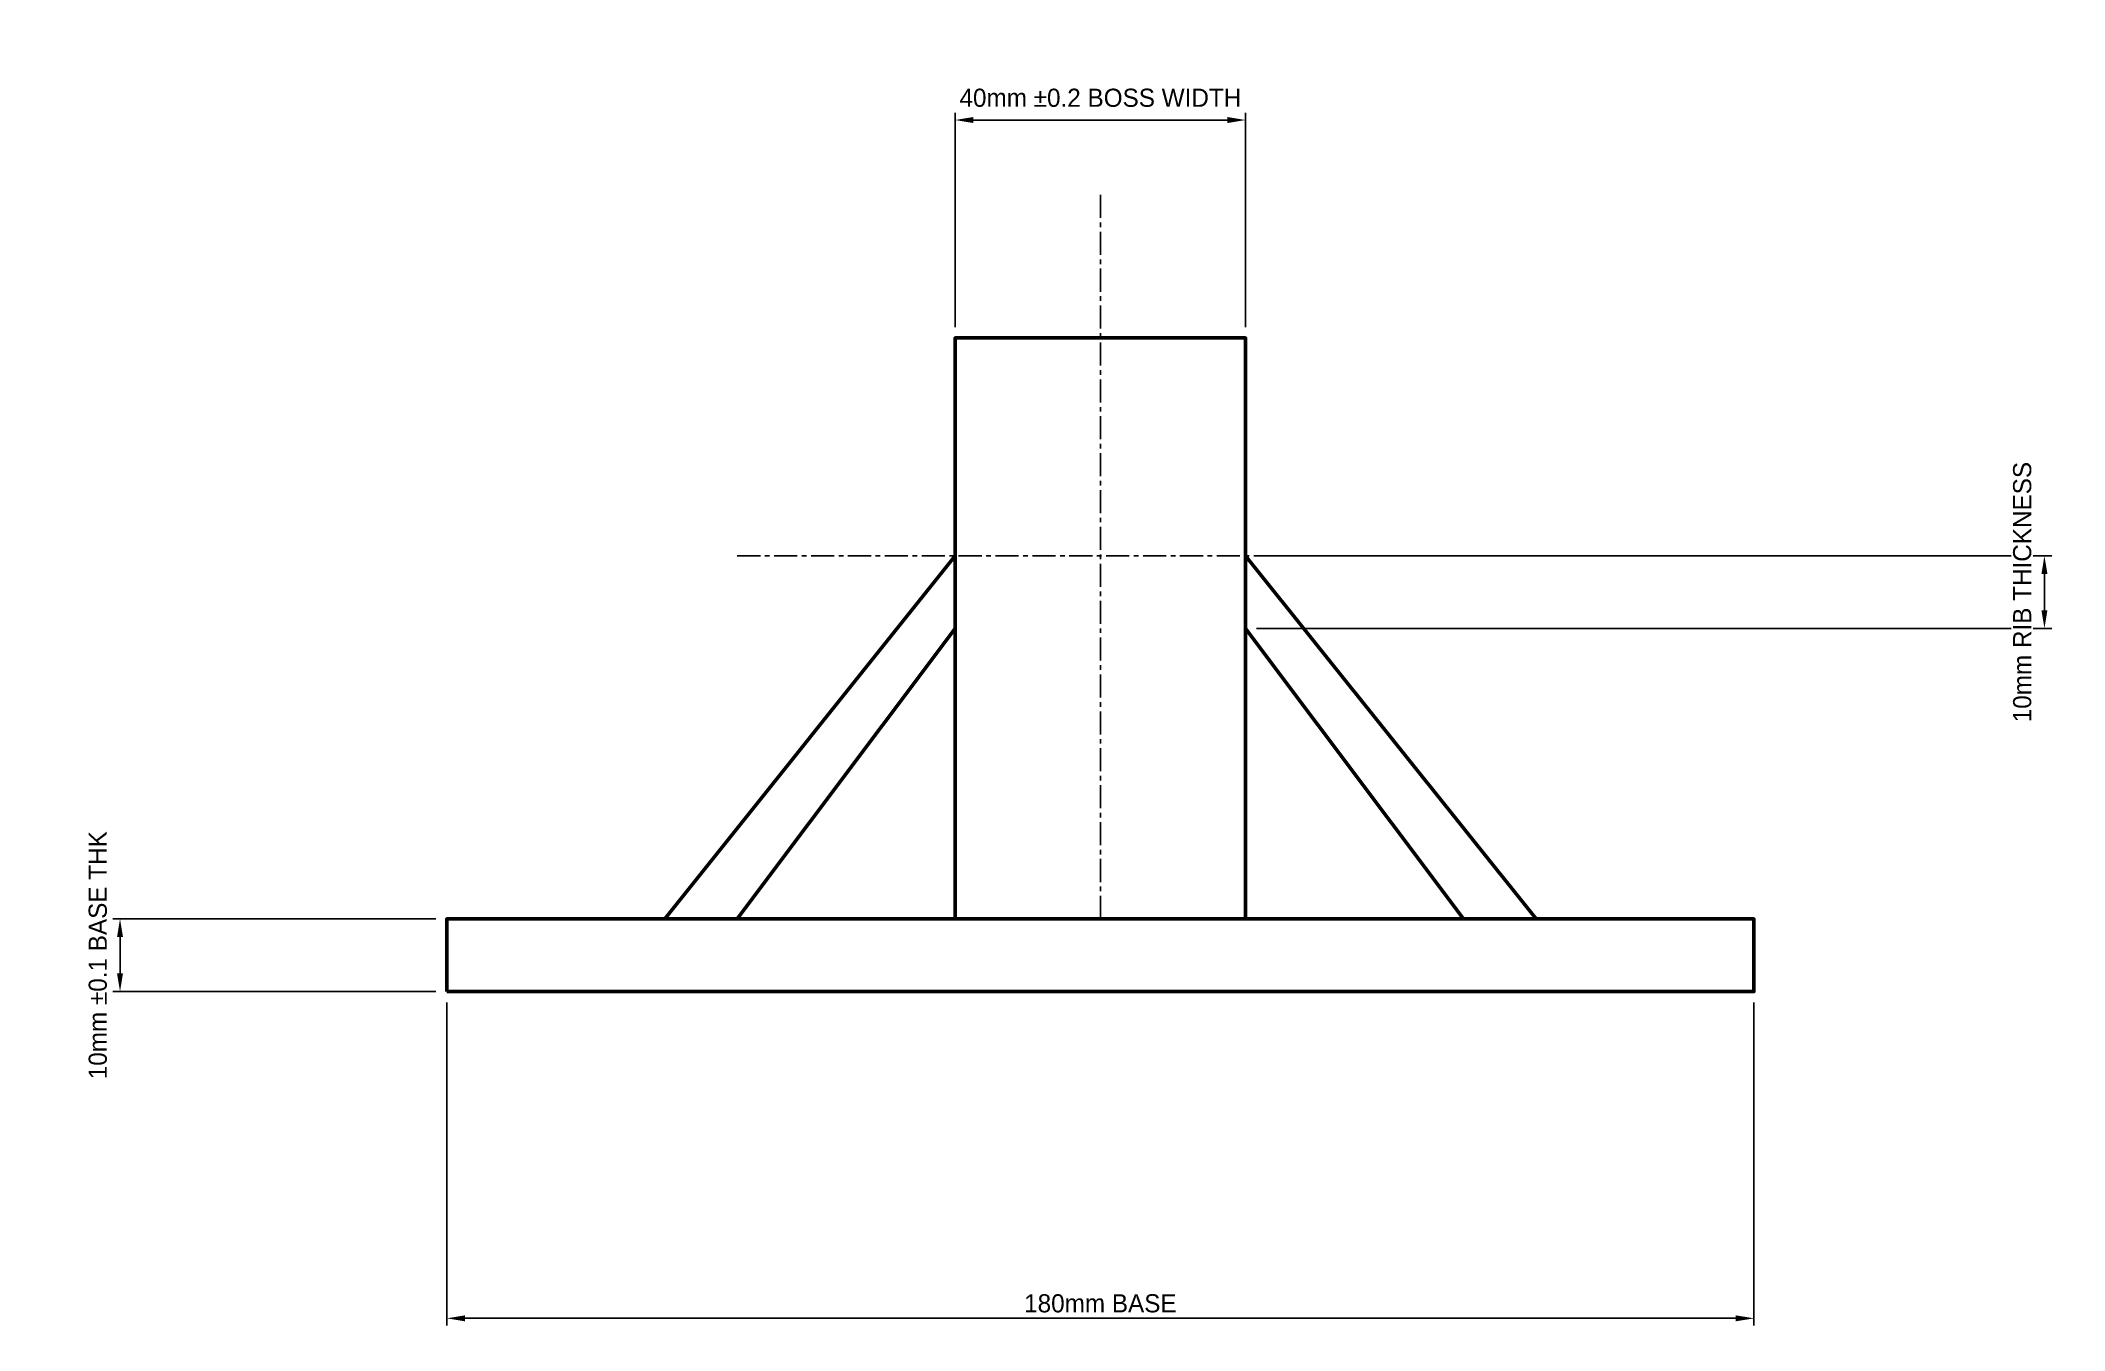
# Model space of a CAD drawing. Header units: metres. Extents: x -46 to 233, y -27 to 151.
import ezdxf

# ---------------------------------------------------------------- set-up
doc = ezdxf.new("R2010")
doc.units = ezdxf.units.M
doc.linetypes.add('CENTER', pattern=[5.08, 3.175, -0.635, 0.635, -0.635])
for name, color, linetype, lineweight in [('CENTERLINES', 7, 'CENTER', 25), ('DIMENSIONS', 7, 'Continuous', 25), ('GEOMETRY', 7, 'Continuous', 50)]:
    doc.layers.add(name, color=color, linetype=linetype, lineweight=lineweight)
doc.dimstyles.new('ENGINEERING_STYLE', dxfattribs={"dimtxt": 2.5, "dimasz": 2.5, "dimexe": 1, "dimexo": 1.5, "dimgap": 0.8, "dimtad": 1, "dimcen": 2.5, "dimazin": 3, "dimtfac": 1, "dimtmove": 0, "dimatfit": 3, "dimtfill": 1})

msp = doc.modelspace()

# ---------------------------------------------------------------- linework, layer by layer
at = {"layer": 'CENTERLINES'}
for p, q in [((100, 30), (100, 130)), ((50, 80), (150, 80))]:
    msp.add_line(p, q, dxfattribs=at)
at = {"layer": 'GEOMETRY'}
for points in [[(80, 30), (120, 30), (120, 110), (80, 110)], [(40, 30), (50, 30), (80, 70), (80, 80)], [(160, 30), (150, 30), (120, 70), (120, 80)], [(10, 20), (190, 20), (190, 30), (10, 30)]]:
    msp.add_lwpolyline(points, close=True, dxfattribs=at)

# ---------------------------------------------------------------- next in the draw order: dimensions: what is measured, and where the dimension line sits
at = {"layer": 'DIMENSIONS'}
for base, p1, p2, text in [((80, 140), (80, 110), (120, 110), '40mm %%P0.2 BOSS WIDTH'), ((10, -25), (10, 20), (190, 20), '180mm BASE')]:
    msp.add_linear_dim(base=base, p1=p1, p2=p2, text=text, dimstyle='ENGINEERING_STYLE', dxfattribs=at).render()
msp.add_linear_dim(base=(230, 70), p1=(120, 70), p2=(120, 80), angle=90, text='10mm RIB THICKNESS', dimstyle='ENGINEERING_STYLE', dxfattribs=at).render()

# ---------------------------------------------------------------- next in the draw order: dimensions: what is measured, and where the dimension line sits
msp.add_linear_dim(base=(-35, 20), p1=(10, 20), p2=(10, 30), angle=90, text='10mm %%P0.1 BASE THK', dimstyle='ENGINEERING_STYLE', dxfattribs=at).render()

doc.saveas('drawing.dxf')
